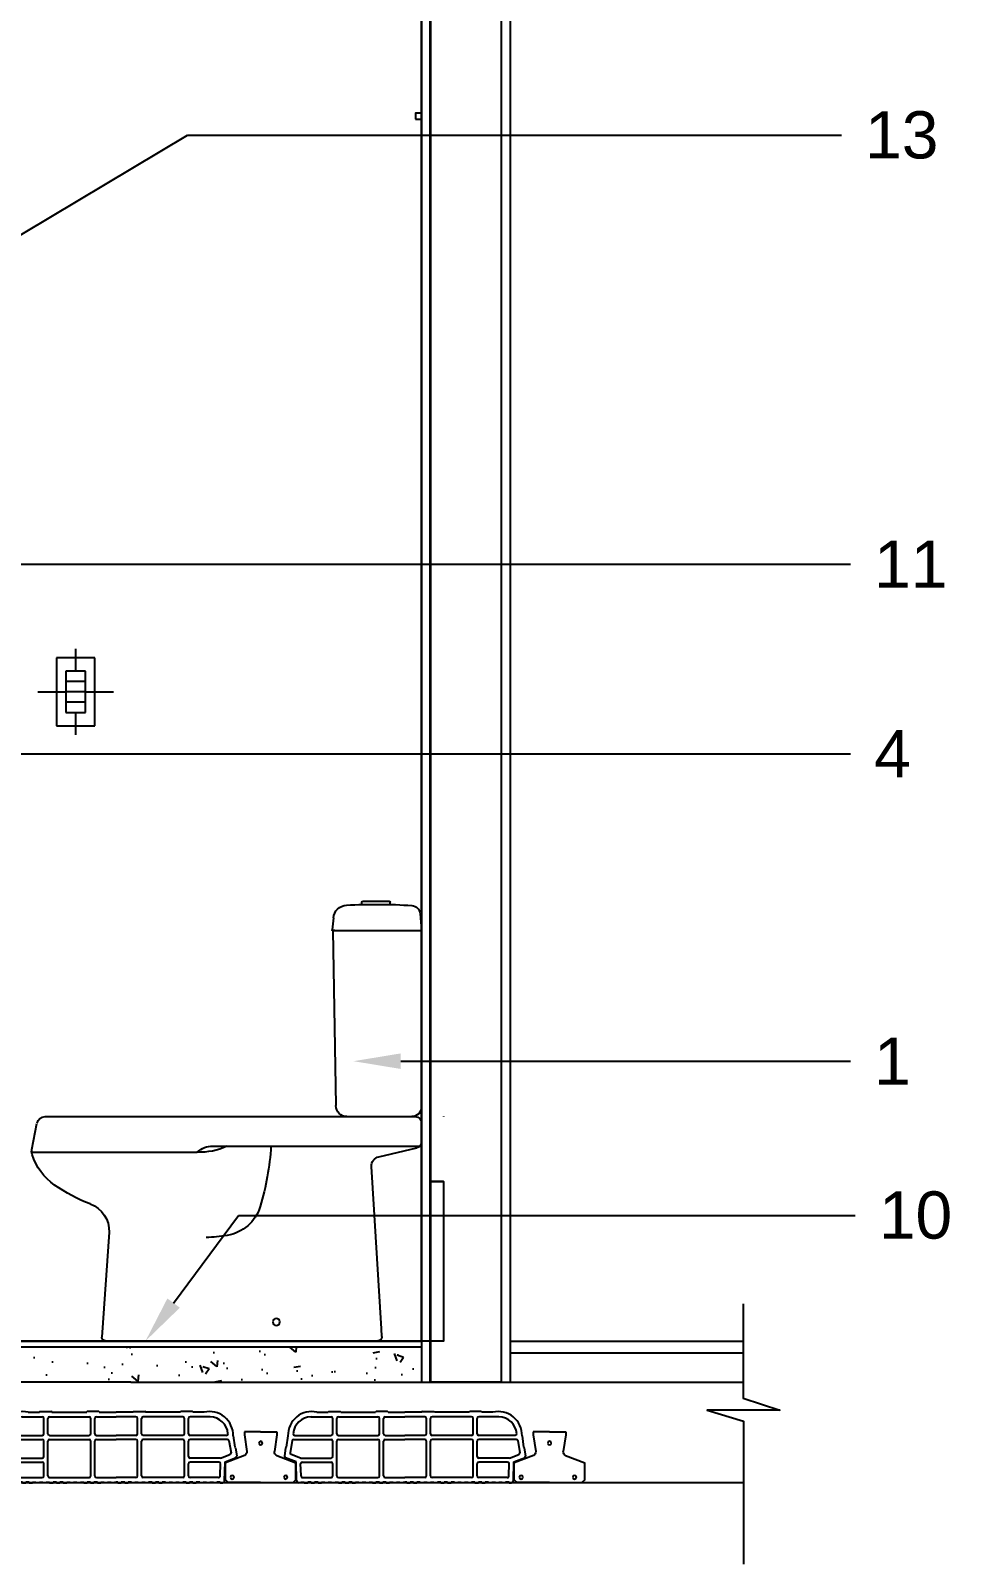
# Model space of a CAD drawing. Header units: metres. Extents: x 198 to 412, y -54 to 17.
# Drawn here: x 264.578 to 266.136, y -26.536 to -23.938 of the extents above; entities that cross this region are included whole.
import ezdxf
from ezdxf import colors
from ezdxf.entities.mleader import LeaderData, LeaderLine
from ezdxf.math import Vec2, Vec3

# ---------------------------------------------------------------- set-up
doc = ezdxf.new("R2010")
doc.units = ezdxf.units.M
doc.header["$LTSCALE"] = 10
doc.linetypes.add('HIDDEN', pattern=[0.375, 0.25, -0.125])
for name, color, linetype in [('02', 2, 'Continuous'), ('1_MUROS', 6, 'Continuous'), ('25-TXT', 2, 'Continuous'), ('A-MUROS', 6, 'Continuous'), ('A-PISOS', 1, 'Continuous'), ('A-Revoques', 1, 'Continuous'), ('A-TEXTOS', 2, 'Continuous'), ('Corte t', 2, 'Continuous'), ('ELECTRICIDAD-P-T', 8, 'HIDDEN'), ('HT-253', 253, 'Continuous'), ('Losa rap sapito', 251, 'Continuous'), ('piso', 1, 'Continuous'), ('Sanitarios', 2, 'Continuous'), ('TM-REVEST', 252, 'Continuous'), ('TM-REVOQUE', 2, 'Continuous')]:
    doc.layers.add(name, color=color, linetype=linetype)
doc.styles.add('ARIAL', font='arial.ttf')

# ---------------------------------------------------------------- blocks, each defined once
blk = doc.blocks.new('DADAAAA')
at = {"ltscale": 0.016707}
blk.add_line((536.6538, 11749.4111, 0), (536.6538, 11749.4144, 0), dxfattribs=at)
at = {"ltscale": 0.017205}
blk.add_line((536.7018, 11749.411, 0), (536.7018, 11749.4144, 0), dxfattribs=at)
at = {"ltscale": 0.143874}
blk.add_line((536.6031, 11749.3955, 0), (536.6008, 11749.3668, 0), dxfattribs=at)
at = {"ltscale": 0.102877}
blk.add_line((536.7503, 11749.3882, 0), (536.7523, 11749.3678, 0), dxfattribs=at)
for p, q in [((536.6008, 11749.0681, 0), (536.6008, 11749.3668, 0)), ((536.7514, 11749.3668, 0), (536.6008, 11749.3668, 0)), ((536.7514, 11749.3668, 0), (536.7462, 11749.0703, 0)), ((537.2387, 11749.0516, 0), (536.611, 11749.0516, 0)), ((536.7272, 11749.0517, 0), (536.6173, 11749.0517, 0)), ((536.9545, 11749.0016, 0), (536.6034, 11749.0016, 0)), ((537.261, 11748.9916, 0), (536.981, 11748.9916, 0)), ((536.6688, 11748.6919, 0), (536.6856, 11748.9671, 0)), ((537.1301, 11748.8556, 0), (537.1425, 11748.678, 0)), ((537.1365, 11748.6716, 0), (536.675, 11748.6716, 0))]:
    blk.add_line(p, q)
at = {"ltscale": 0.01772}
blk.add_line((536.7479, 11749.3668, 0), (536.7514, 11749.3668, 0), dxfattribs=at)
at = {"ltscale": 0.00015}
blk.add_line((536.7511, 11749.3567, 0), (536.7511, 11749.3567, 0), dxfattribs=at)
at = {"ltscale": 0.165352}
blk.add_line((536.601, 11749.0416, 0), (536.601, 11749.0085, 0), dxfattribs=at)
at = {"ltscale": 0.224859}
blk.add_line((537.2611, 11748.9961, 0), (537.2525, 11749.0402, 0), dxfattribs=at)
at = {"ltscale": 0.331632}
blk.add_line((536.6733, 11748.9837, 0), (536.6087, 11748.9988, 0), dxfattribs=at)
at = {"ltscale": 0.004861}
blk.add_line((537.2619, 11748.9916, 0), (537.261, 11748.9916, 0), dxfattribs=at)
at = {"ltscale": 0.023054}
blk.add_line((537.2619, 11748.9916, 0), (537.2611, 11748.9961, 0), dxfattribs=at)
at = {"ltscale": 0.064816}
blk.add_line((536.668, 11748.679, 0), (536.6688, 11748.6919, 0), dxfattribs=at)
blk.add_circle((536.847, 11748.7037, 0), 0.00591)
for centre, radius, start, end in [((536.6181, 11749.3941, 0), 0.015, 93.9281, 174.525), ((536.6763, 11748.5019, 0), 0.9093, 86.7422, 93.7394), ((536.6558, 11749.4144, 0), 0.002, 91.3801, 180), ((536.6778, 11748.5012, 0), 0.9155, 90, 91.3801), ((536.6778, 11748.5012, 0), 0.9155, 88.6199, 90), ((536.6998, 11749.4144, 0), 0.002, 0, 88.6199), ((536.7266, 11749.3859, 0), 0.0238, 5.5662, 86.7422), ((536.7514, 11749.3677, 0), 0.000878, 269.267, 4.8776), ((536.6173, 11749.0681, 0), 0.0164, 180, 270), ((536.7272, 11749.0707, 0), 0.019, 270, 358.933), ((536.611, 11749.0416, 0), 0.01, 90, 180), ((537.2387, 11749.0376, 0), 0.014, 11, 90), ((536.611, 11749.0085, 0), 0.01, 180, 256.8268), ((537.3051, 11749.0295, 0), 0.45, 183.5596, 196.8342), ((536.9749, 11749.0914, 0), 0.1, 243.9194, 273.4607), ((536.9545, 11748.9616, 0), 0.04, 48.5904, 90), ((537.1653, 11749.0176, 0), 0.1, 305.047, 342.3298), ((537.2434, 11748.9927, 0), 0.018, 342.3298, 11), ((536.6696, 11748.9681, 0), 0.016, 356.5, 76.8268), ((537.0648, 11749.1608, 0), 0.275, 290.7823, 305.047), ((536.9414, 11748.9195, 0), 0.07, 196.8342, 260.8672), ((537.1801, 11748.857, 0), 0.05, 110.7823, 181.6005), ((536.9779, 11749.1465, 0), 0.3, 260.8672, 267.7156), ((536.675, 11748.6786, 0), 0.007, 176.5, 270), ((537.1365, 11748.6776, 0), 0.006, 270, 4)]:
    blk.add_arc(centre, radius, start, end)
blk = doc.blocks.new('VIGUETA NUEVA')
at = {"layer": '02'}
for p, q in [((852.3054, 1549.6661), (852.2767, 1549.6661)), ((852.2767, 1549.6661), (852.2767, 1549.6611)), ((852.2767, 1549.6611), (852.2809, 1549.6312)), ((852.3054, 1549.6661), (852.3342, 1549.6661)), ((852.3342, 1549.6611), (852.3299, 1549.6312)), ((852.3342, 1549.6661), (852.3342, 1549.6611)), ((852.2769, 1549.6243), (852.2429, 1549.6111)), ((852.2429, 1549.5811), (852.2429, 1549.6111)), ((852.3339, 1549.6243), (852.3679, 1549.6111)), ((852.3679, 1549.5811), (852.3679, 1549.6111)), ((852.2429, 1549.5811), (852.2479, 1549.5761)), ((852.3054, 1549.5761), (852.2479, 1549.5761)), ((852.3054, 1549.5761), (852.3629, 1549.5761)), ((852.3679, 1549.5811), (852.3629, 1549.5761))]:
    blk.add_line(p, q, dxfattribs=at)
for centre, start, end in [((852.2739, 1549.6307), 294.8533, 4.4381), ((852.3369, 1549.6307), 175.5619, 245.1467)]:
    blk.add_arc(centre, 0.00704, start, end, dxfattribs=at)
blk = doc.blocks.new('VIGUETA NUEVA1')
at = {"layer": 'piso'}
for centre in [(0, -0.02), (-0.0444, -0.0805), (0.0504, -0.0805)]:
    blk.add_circle(centre, 0.00324, dxfattribs=at)
at = {"layer": '1_MUROS'}
blk.add_blockref('VIGUETA NUEVA', (-852.3054, -1549.6661), dxfattribs=at)
blk = doc.blocks.new('Losa rap zapito')
at = {"layer": 'Losa rap sapito'}
for p, q in [((283.7711, -291.7719), (283.8051, -291.7719)), ((283.7813, -291.7641), (283.8003, -291.7641)), ((283.8012, -291.7632), (283.8205, -291.7632)), ((283.808, -291.8006), (283.808, -291.7747)), ((283.8147, -291.8006), (283.8147, -291.7747)), ((283.8176, -291.7719), (283.8844, -291.7719)), ((283.8215, -291.7641), (283.8806, -291.7641)), ((283.9008, -291.7632), (283.8815, -291.7632)), ((283.8873, -291.8006), (283.8873, -291.7747)), ((283.8941, -291.8006), (283.8941, -291.7747)), ((283.897, -291.7719), (283.9304, -291.7719)), ((283.9018, -291.7641), (283.9304, -291.7641)), ((283.959, -291.7641), (283.9304, -291.7641)), ((283.9638, -291.7719), (283.9304, -291.7719)), ((283.9599, -291.7632), (283.9792, -291.7632)), ((283.9667, -291.8006), (283.9667, -291.7747)), ((283.9734, -291.8006), (283.9734, -291.7747)), ((284.0431, -291.7719), (283.9763, -291.7719)), ((284.0393, -291.7641), (283.9802, -291.7641)), ((284.0595, -291.7632), (284.0402, -291.7632)), ((284.046, -291.8006), (284.046, -291.7747)), ((284.0527, -291.8006), (284.0527, -291.7747)), ((284.0896, -291.7719), (284.0556, -291.7719)), ((284.0795, -291.7641), (284.0605, -291.7641)), ((283.732, -291.8042), (283.7293, -291.8235)), ((283.7437, -291.8035), (283.8051, -291.8035)), ((283.8176, -291.8035), (283.8844, -291.8035)), ((283.897, -291.8035), (283.9304, -291.8035)), ((283.9638, -291.8035), (283.9304, -291.8035)), ((284.0431, -291.8035), (283.9763, -291.8035)), ((284.117, -291.8035), (284.0556, -291.8035)), ((284.1287, -291.8042), (284.1314, -291.8235)), ((283.7282, -291.8243), (283.7262, -291.8386)), ((283.7394, -291.8124), (283.7357, -291.8329)), ((283.7422, -291.8103), (283.8051, -291.8103)), ((283.7534, -291.8103), (283.8051, -291.8103)), ((283.808, -291.8391), (283.808, -291.8132)), ((283.8147, -291.8721), (283.8147, -291.8132)), ((283.8176, -291.8103), (283.8844, -291.8103)), ((283.8873, -291.8721), (283.8873, -291.8132)), ((283.8941, -291.8721), (283.8941, -291.8132)), ((283.897, -291.8103), (283.9304, -291.8103)), ((283.9638, -291.8103), (283.9304, -291.8103)), ((283.9667, -291.8721), (283.9667, -291.8132)), ((283.9734, -291.8721), (283.9734, -291.8132)), ((284.0431, -291.8103), (283.9763, -291.8103)), ((284.046, -291.8721), (284.046, -291.8132)), ((284.0527, -291.8391), (284.0527, -291.8132)), ((284.1186, -291.8103), (284.0556, -291.8103)), ((284.1073, -291.8103), (284.0556, -291.8103)), ((284.1214, -291.8124), (284.125, -291.8329)), ((284.1325, -291.8243), (284.1346, -291.8386)), ((283.7459, -291.8484), (283.728, -291.8417)), ((283.7534, -291.842), (283.7376, -291.836)), ((283.7466, -291.8799), (283.7459, -291.8484)), ((283.7534, -291.842), (283.8051, -291.842)), ((283.7542, -291.8721), (283.7536, -291.851)), ((283.7565, -291.8487), (283.8051, -291.8487)), ((283.808, -291.8721), (283.808, -291.8516)), ((284.0527, -291.8721), (284.0527, -291.8516)), ((284.1073, -291.842), (284.0556, -291.842)), ((284.1043, -291.8487), (284.0556, -291.8487)), ((284.1066, -291.8721), (284.1071, -291.851)), ((284.1073, -291.842), (284.1232, -291.836)), ((284.1141, -291.8799), (284.1149, -291.8484)), ((284.1149, -291.8484), (284.1327, -291.8417)), ((283.7541, -291.8836), (283.7541, -291.8827)), ((283.7541, -291.8827), (283.7598, -291.8827)), ((283.7571, -291.8749), (283.8051, -291.8749)), ((283.7598, -291.8836), (283.7598, -291.8827)), ((283.7714, -291.8827), (283.7656, -291.8827)), ((283.7656, -291.8836), (283.7656, -291.8827)), ((283.7714, -291.8836), (283.7714, -291.8827)), ((283.7772, -291.8836), (283.7772, -291.8827)), ((283.783, -291.8827), (283.7772, -291.8827)), ((283.783, -291.8836), (283.783, -291.8827)), ((283.7887, -291.8836), (283.7887, -291.8827)), ((283.7887, -291.8827), (283.7945, -291.8827)), ((283.7945, -291.8836), (283.7945, -291.8827)), ((283.8003, -291.8827), (283.8061, -291.8827)), ((283.8003, -291.8836), (283.8003, -291.8827)), ((283.8061, -291.8836), (283.8061, -291.8827)), ((283.8119, -291.8827), (283.8176, -291.8827)), ((283.8119, -291.8836), (283.8119, -291.8827)), ((283.8119, -291.8827), (283.8176, -291.8827)), ((283.8176, -291.8749), (283.8844, -291.8749)), ((283.8176, -291.8836), (283.8176, -291.8827)), ((283.8292, -291.8827), (283.8234, -291.8827)), ((283.8234, -291.8836), (283.8234, -291.8827)), ((283.8292, -291.8836), (283.8292, -291.8827)), ((283.835, -291.8836), (283.835, -291.8827)), ((283.8408, -291.8827), (283.835, -291.8827)), ((283.8408, -291.8836), (283.8408, -291.8827)), ((283.8465, -291.8836), (283.8465, -291.8827)), ((283.8465, -291.8827), (283.8523, -291.8827)), ((283.8523, -291.8836), (283.8523, -291.8827)), ((283.8581, -291.8827), (283.8639, -291.8827)), ((283.8581, -291.8836), (283.8581, -291.8827)), ((283.8639, -291.8836), (283.8639, -291.8827)), ((283.8697, -291.8827), (283.8755, -291.8827)), ((283.8697, -291.8836), (283.8697, -291.8827)), ((283.8697, -291.8827), (283.8755, -291.8827)), ((283.8755, -291.8836), (283.8755, -291.8827)), ((283.887, -291.8827), (283.8812, -291.8827)), ((283.8812, -291.8836), (283.8812, -291.8827)), ((283.887, -291.8836), (283.887, -291.8827)), ((283.8928, -291.8836), (283.8928, -291.8827)), ((283.8986, -291.8827), (283.8928, -291.8827)), ((283.897, -291.8749), (283.9304, -291.8749)), ((283.8986, -291.8836), (283.8986, -291.8827)), ((283.9044, -291.8836), (283.9044, -291.8827)), ((283.9044, -291.8827), (283.9101, -291.8827)), ((283.9101, -291.8836), (283.9101, -291.8827)), ((283.9159, -291.8827), (283.9217, -291.8827)), ((283.9159, -291.8836), (283.9159, -291.8827)), ((283.9217, -291.8836), (283.9217, -291.8827)), ((283.9275, -291.8836), (283.9275, -291.8827)), ((283.9275, -291.8827), (283.9304, -291.8827)), ((283.9638, -291.8749), (283.9304, -291.8749)), ((283.9333, -291.8827), (283.9304, -291.8827)), ((283.9333, -291.8836), (283.9333, -291.8827)), ((283.9448, -291.8827), (283.939, -291.8827)), ((283.939, -291.8836), (283.939, -291.8827)), ((283.9448, -291.8836), (283.9448, -291.8827)), ((283.9506, -291.8836), (283.9506, -291.8827)), ((283.9564, -291.8827), (283.9506, -291.8827)), ((283.9564, -291.8836), (283.9564, -291.8827)), ((283.9622, -291.8836), (283.9622, -291.8827)), ((283.9622, -291.8827), (283.9679, -291.8827)), ((283.9679, -291.8836), (283.9679, -291.8827)), ((283.9737, -291.8827), (283.9795, -291.8827)), ((283.9737, -291.8836), (283.9737, -291.8827)), ((284.0431, -291.8749), (283.9763, -291.8749)), ((283.9795, -291.8836), (283.9795, -291.8827)), ((283.9911, -291.8827), (283.9853, -291.8827)), ((283.9853, -291.8836), (283.9853, -291.8827)), ((283.9911, -291.8827), (283.9853, -291.8827)), ((283.9911, -291.8836), (283.9911, -291.8827)), ((284.0026, -291.8827), (283.9968, -291.8827)), ((283.9968, -291.8836), (283.9968, -291.8827)), ((284.0026, -291.8836), (284.0026, -291.8827)), ((284.0084, -291.8836), (284.0084, -291.8827)), ((284.0142, -291.8827), (284.0084, -291.8827)), ((284.0142, -291.8836), (284.0142, -291.8827)), ((284.02, -291.8836), (284.02, -291.8827)), ((284.02, -291.8827), (284.0258, -291.8827)), ((284.0258, -291.8836), (284.0258, -291.8827)), ((284.0315, -291.8827), (284.0373, -291.8827)), ((284.0315, -291.8836), (284.0315, -291.8827)), ((284.0373, -291.8836), (284.0373, -291.8827)), ((284.0489, -291.8827), (284.0431, -291.8827)), ((284.0431, -291.8836), (284.0431, -291.8827)), ((284.0489, -291.8827), (284.0431, -291.8827)), ((284.0489, -291.8836), (284.0489, -291.8827)), ((284.0604, -291.8827), (284.0547, -291.8827)), ((284.0547, -291.8836), (284.0547, -291.8827)), ((284.1037, -291.8749), (284.0556, -291.8749)), ((284.0604, -291.8836), (284.0604, -291.8827)), ((284.0662, -291.8836), (284.0662, -291.8827)), ((284.072, -291.8827), (284.0662, -291.8827)), ((284.072, -291.8836), (284.072, -291.8827)), ((284.0778, -291.8836), (284.0778, -291.8827)), ((284.0778, -291.8827), (284.0836, -291.8827)), ((284.0836, -291.8836), (284.0836, -291.8827)), ((284.0893, -291.8827), (284.0951, -291.8827)), ((284.0893, -291.8836), (284.0893, -291.8827)), ((284.0951, -291.8836), (284.0951, -291.8827)), ((284.1009, -291.8836), (284.1009, -291.8827)), ((284.1067, -291.8827), (284.1009, -291.8827)), ((284.1067, -291.8836), (284.1067, -291.8827)), ((283.7541, -291.8836), (283.7504, -291.8836)), ((283.7541, -291.8836), (283.7516, -291.8836)), ((283.7541, -291.8836), (283.7516, -291.8836)), ((283.7598, -291.8836), (283.7656, -291.8836)), ((283.7714, -291.8836), (283.7772, -291.8836)), ((283.783, -291.8836), (283.7887, -291.8836)), ((283.8003, -291.8836), (283.7945, -291.8836)), ((283.8119, -291.8836), (283.8061, -291.8836)), ((283.8176, -291.8836), (283.8234, -291.8836)), ((283.8292, -291.8836), (283.835, -291.8836)), ((283.8408, -291.8836), (283.8465, -291.8836)), ((283.8581, -291.8836), (283.8523, -291.8836)), ((283.8697, -291.8836), (283.8639, -291.8836)), ((283.8755, -291.8836), (283.8812, -291.8836)), ((283.887, -291.8836), (283.8928, -291.8836)), ((283.8986, -291.8836), (283.9044, -291.8836)), ((283.9159, -291.8836), (283.9101, -291.8836)), ((283.9275, -291.8836), (283.9217, -291.8836)), ((283.9333, -291.8836), (283.939, -291.8836)), ((283.9448, -291.8836), (283.9506, -291.8836)), ((283.9622, -291.8836), (283.9564, -291.8836)), ((283.9737, -291.8836), (283.9679, -291.8836)), ((283.9853, -291.8836), (283.9795, -291.8836)), ((283.9911, -291.8836), (283.9968, -291.8836)), ((284.0026, -291.8836), (284.0084, -291.8836)), ((284.02, -291.8836), (284.0142, -291.8836)), ((284.0315, -291.8836), (284.0258, -291.8836)), ((284.0431, -291.8836), (284.0373, -291.8836)), ((284.0489, -291.8836), (284.0547, -291.8836)), ((284.0604, -291.8836), (284.0662, -291.8836)), ((284.0778, -291.8836), (284.072, -291.8836)), ((284.0893, -291.8836), (284.0836, -291.8836)), ((284.1009, -291.8836), (284.0951, -291.8836)), ((284.1067, -291.8836), (284.1092, -291.8836)), ((284.1067, -291.8836), (284.1092, -291.8836)), ((284.1067, -291.8836), (284.1103, -291.8836))]:
    blk.add_line(p, q, dxfattribs=at)
for centre, radius, start, end in [((283.7724, -291.8035), 0.0404, 77.2971, 181.0135), ((283.7724, -291.8035), 0.0317, 92.259, 174.7894), ((283.8012, -291.7641), 0.000963, 90, 180), ((283.8051, -291.7747), 0.00289, 0, 90), ((283.8176, -291.7747), 0.00289, 90, 180), ((283.8205, -291.7641), 0.000963, 0, 90), ((283.8815, -291.7641), 0.000963, 90, 180), ((283.8844, -291.7747), 0.00289, 0, 90), ((283.897, -291.7747), 0.00289, 90, 180), ((283.9008, -291.7641), 0.000963, 0, 90), ((283.9599, -291.7641), 0.000963, 90, 180), ((283.9638, -291.7747), 0.00289, 0, 90), ((283.9763, -291.7747), 0.00289, 90, 180), ((283.9792, -291.7641), 0.000963, 0, 90), ((284.0402, -291.7641), 0.000963, 90, 180), ((284.0431, -291.7747), 0.00289, 0, 90), ((284.0556, -291.7747), 0.00289, 90, 180), ((284.0595, -291.7641), 0.000963, 0, 90), ((284.0883, -291.8035), 0.0404, 358.9865, 102.7029), ((284.0883, -291.8035), 0.0317, 5.2106, 87.741), ((283.7437, -291.8006), 0.00289, 180.2316, 270), ((283.8051, -291.8006), 0.00289, 270, 0), ((283.8176, -291.8006), 0.00289, 180, 270), ((283.8844, -291.8006), 0.00289, 270, 0), ((283.897, -291.8006), 0.00289, 180, 270), ((283.9638, -291.8006), 0.00289, 270, 0), ((283.9763, -291.8006), 0.00289, 180, 270), ((284.0431, -291.8006), 0.00289, 270, 0), ((284.0556, -291.8006), 0.00289, 180, 270), ((284.117, -291.8006), 0.00289, 270, 359.7684), ((283.7292, -291.8244), 0.000963, 81.8699, 171.8699), ((283.7422, -291.8132), 0.00289, 90, 165.2593), ((283.8051, -291.8132), 0.00289, 0, 90), ((283.8176, -291.8132), 0.00289, 90, 180), ((283.8844, -291.8132), 0.00289, 0, 90), ((283.897, -291.8132), 0.00289, 90, 180), ((283.9638, -291.8132), 0.00289, 0, 90), ((283.9763, -291.8132), 0.00289, 90, 180), ((284.0431, -291.8132), 0.00289, 0, 90), ((284.0556, -291.8132), 0.00289, 90, 180), ((284.1186, -291.8132), 0.00289, 14.7407, 90), ((284.1316, -291.8244), 0.000963, 8.1301, 98.1301), ((283.729, -291.839), 0.00289, 171.8699, 249.444), ((283.7386, -291.8333), 0.00289, 171.8699, 249.444), ((283.7565, -291.8516), 0.00289, 90, 168.5947), ((283.8051, -291.8391), 0.00289, 270, 0), ((283.8051, -291.8516), 0.00289, 0, 90), ((284.0556, -291.8391), 0.00289, 180, 270), ((284.0556, -291.8516), 0.00289, 90, 180), ((284.1043, -291.8516), 0.00289, 11.4053, 90), ((284.1222, -291.8333), 0.00289, 290.556, 8.1301), ((284.1317, -291.839), 0.00289, 290.556, 8.1301), ((283.7505, -291.8797), 0.0039, 182.4799, 268.1248), ((283.7571, -291.8721), 0.00289, 180, 271.41), ((283.8051, -291.8721), 0.00289, 270, 0), ((283.8176, -291.8721), 0.00289, 180, 270), ((283.8844, -291.8721), 0.00289, 270, 0), ((283.897, -291.8721), 0.00289, 180, 270), ((283.9638, -291.8721), 0.00289, 270, 0), ((283.9763, -291.8721), 0.00289, 180, 270), ((284.0431, -291.8721), 0.00289, 270, 0), ((284.0556, -291.8721), 0.00289, 180, 270), ((284.1037, -291.8721), 0.00289, 268.59, 0), ((284.1102, -291.8797), 0.0039, 271.8752, 357.5201)]:
    blk.add_arc(centre, radius, start, end, dxfattribs=at)
blk = doc.blocks.new('ELEC-PUNTO')
at = {"layer": 'ELECTRICIDAD-P-T', "ltscale": 0.05}
for p, q in [((0, 0.1014), (0, 0.0543)), ((-0.0179, 0.0543), (-0.0179, 0.0207)), ((-0.0007, 0.0543), (-0.0007, 0.0207)), ((0.0171, 0.0543), (0.0171, 0.0207)), ((-0.073, 0.0375), (-0.035, 0.0375)), ((0.035, 0.0375), (0.073, 0.0375)), ((0, 0.0207), (0, -0.0264))]:
    blk.add_line(p, q, dxfattribs=at)
for points in [[(-0.0575, 0.07), (0.0575, 0.07), (0.0575, 0.005), (-0.0575, 0.005)], [(-0.035, 0.0543), (0.035, 0.0543), (0.035, 0.0207), (-0.035, 0.0207)]]:
    blk.add_lwpolyline(points, close=True, dxfattribs=at)

msp = doc.modelspace()

# ---------------------------------------------------------------- hatches: boundary and pattern name
at = {"layer": 'HT-253'}
h = msp.add_hatch(dxfattribs=at)
h.set_pattern_fill('AR-CONC', color=256, scale=0.0007, angle=90)
h.set_pattern_definition([(140, (-292.3143, -11797.42459), (0.0111573599, 0.1275292683), [0.013335, -0.146685]), (85, (-292.3143, -11797.42459), (-0.1337397917, -0.024670395), [0.010668, -0.1173484089]), (190.4514447, (-292.31337, -11797.41396), (-0.1225824263, 0.102858873), [0.0113330062, -0.1246631712]), (136.1842, (-292.34986, -11797.42459), (0.0294296296, 0.1897553286), [0.0200025, -0.2200275]), (186.6355576, (-292.34741, -11797.40878), (-0.1731982872, 0.1661828938), [0.0169995162, -0.1869949257]), (81.1841512, (-292.34986, -11797.4246), (-0.1731982872, 0.166182894), [0.016001977, -0.1760218123]), (111, (-292.34097, -11797.40681), (0.0715856387, 0.1061300739), [0.013335, -0.146685]), (56, (-292.34097, -11797.40681), (-0.1289315763, 0.0432614198), [0.010668, -0.117348]), (161.451445, (-292.33501, -11797.39797), (-0.0573459382, 0.1493914935), [0.0113330062, -0.1246629563]), (127.5, (-292.3143, -11797.42459), (-0.05918852721, 0.00216202228), [0, -0.1159256, 0, -0.119126, 0, -0.1177925]), (97.5, (-292.3143, -11797.42459), (-0.07012640237, 0.04677376376), [0, -0.0679196, 0, -0.1132586, 0, -0.0448945]), (57.5, (-292.3143, -11797.46424), (0.0040101208, 0.09491341662), [0, -0.04445, 0, -0.138684, 0, -0.184023]), (47.5, (-292.3143, -11797.48202), (-0.0177985437, 0.10369042697), [0, -0.057785, 0, -0.0921004, 0, -0.130683])])
h.paths.add_polyline_path([(265.2402, -26.1677), (263.4828, -26.1677), (263.4828, -26.1877), (263.4828, -26.1977), (262.7694, -26.1977), (262.7694, -26.2277), (263.9892, -26.2277), (264.1892, -26.2277), (265.2402, -26.2277)])

# ---------------------------------------------------------------- linework, layer by layer
at = {"color": 2}
for p, q in [((265.2402, -26.1577), (263.657, -26.1577)), ((265.3902, -26.1577), (265.7851, -26.1577))]:
    msp.add_line(p, q, dxfattribs=at)
at = {"color": 5}
for p, q in [((264.7477, -26.2277), (264.5477, -26.2277)), ((264.7477, -26.2277), (265.7851, -26.2277)), ((265.7856, -26.3977), (262.6643, -26.3977))]:
    msp.add_line(p, q, dxfattribs=at)
at = {"layer": '02', "color": 3}
msp.add_lwpolyline([(265.7851, -26.095), (265.7851, -26.2543), (265.8475, -26.2751), (265.7243, -26.2751), (265.7856, -26.2937), (265.7856, -26.536)], dxfattribs=at)
at = {"layer": 'A-MUROS'}
msp.add_line((265.2552, -22.8277), (265.2552, -26.2277), dxfattribs=at)
msp.add_lwpolyline([(265.2549, -26.2277), (265.2549, -22.8277), (265.3752, -22.8277), (265.3752, -26.2277), (265.2549, -26.2277)], close=True, dxfattribs=at)
at = {"layer": 'A-PISOS'}
msp.add_line((265.3902, -26.1777), (265.7851, -26.1777), dxfattribs=at)
for points in [[(262.7594, -26.1877), (263.657, -26.1877), (263.657, -26.1577), (265.2402, -26.1577)], [(262.7596, -26.1977), (263.657, -26.1977), (263.657, -26.1677), (265.2402, -26.1677)]]:
    msp.add_lwpolyline(points, dxfattribs=at)
at = {"layer": 'A-Revoques'}
for p, q in [((265.2402, -22.8277), (265.2402, -26.2277)), ((265.2402, -22.8277), (265.2402, -26.2277)), ((265.3902, -22.8277), (265.3902, -26.2277))]:
    msp.add_line(p, q, dxfattribs=at)
at = {"layer": 'TM-REVEST'}
msp.add_lwpolyline([(265.2302, -24.0877), (265.2402, -24.0877), (265.2402, -24.0777), (265.2302, -24.0777)], close=True, dxfattribs=at)
for points in [[(265.2775, -25.7776), (265.2775, -25.7777)], [(265.2544, -25.8877), (265.2775, -25.8877), (265.2775, -26.1577), (264.6778, -26.1577)], [(265.2775, -25.8877), (265.2544, -25.8877)]]:
    msp.add_lwpolyline(points, dxfattribs=at)
at = {"layer": 'TM-REVOQUE'}
msp.add_line((265.2402, -26.1577), (265.2402, -22.8277), dxfattribs=at)
msp.add_lwpolyline([(265.2402, -22.8277), (265.2402, -26.1877)], dxfattribs=at)

# ---------------------------------------------------------------- block references
at = {"layer": '25-TXT', "xscale": -1, "rotation": 90}
msp.add_blockref('ELEC-PUNTO', (264.6916, -25.0581), dxfattribs=at)
at = {"layer": 'A-MUROS'}
for p in [(-19.2076, 265.4859), (-18.7182, 265.4859)]:
    msp.add_blockref('Losa rap zapito', p, dxfattribs=at)
at = {"layer": 'Corte t', "xscale": -0.9559179682510148, "yscale": 0.9559179682510148, "zscale": 0.9559179682510148}
for p in [(264.9676, -26.3116), (265.4571, -26.3116)]:
    msp.add_blockref('VIGUETA NUEVA1', p, dxfattribs=at)
at = {"layer": 'Sanitarios', "xscale": -1}
msp.add_blockref('DADAAAA', (801.8411, -11774.8292, 0), dxfattribs=at)

# ---------------------------------------------------------------- leaders
at = {"layer": 'A-TEXTOS'}
ml = msp.add_multileader_mtext('Standard', dxfattribs=at)
ml.set_content('13', color=256, style='ARIAL')
ml.set_leader_properties(color=1)
ml.build(insert=Vec2(0, 0))
ml.multileader.update_dxf_attribs({"has_text_frame": 1, "arrow_head_size": 0.08, "scale": 0.02})
ctx = ml.context
ctx.base_point, ctx.scale, ctx.char_height, ctx.arrow_head_size, ctx.landing_gap_size, ctx.plane_origin = Vec3(265.9533, -23.8089, 0), 0.02, 0.08, 0.08, 0.04, Vec3(264.6859, -23.8089, 0)
notes = []
notes.append((ctx, [(0, (1, 1, 0), (263.7346, -23.8089, 0), (1, 0), 2.2187, [(0, [(263.2915, -24.0477, 0)], 0, [])])]))
ctx.mtext.insert, ctx.mtext.width, ctx.mtext.flow_direction = Vec3(265.9933, -23.7681, 0), 0.029468, 5
ml = msp.add_multileader_mtext('Standard', dxfattribs=at)
ml.set_content('13', color=256, style='ARIAL')
ml.set_leader_properties(color=1)
ml.build(insert=Vec2(0, 0))
ml.multileader.update_dxf_attribs({"has_text_frame": 1, "arrow_head_size": 0.08, "scale": 0.02})
ctx = ml.context
ctx.base_point, ctx.scale, ctx.char_height, ctx.arrow_head_size, ctx.landing_gap_size, ctx.plane_origin = Vec3(265.9519, -24.1152, 0), 0.02, 0.08, 0.08, 0.04, Vec3(264.6859, -24.1152, 0)
notes.append((ctx, [(0, (1, 1, 0), (264.8439, -24.1152, 0), (1, 0), 1.1081, [(0, [(263.9663, -24.6387, 0)], 0, [])])]))
ctx.mtext.insert, ctx.mtext.width, ctx.mtext.flow_direction = Vec3(265.9919, -24.0745, 0), 0.029468, 5
ml = msp.add_multileader_mtext('Standard', dxfattribs=at)
ml.set_content('11', color=256, style='ARIAL')
ml.set_leader_properties(color=1)
ml.build(insert=Vec2(0, 0))
ml.multileader.update_dxf_attribs({"has_text_frame": 1, "arrow_head_size": 0.08, "scale": 0.02})
ctx = ml.context
ctx.base_point, ctx.scale, ctx.char_height, ctx.arrow_head_size, ctx.landing_gap_size, ctx.plane_origin = Vec3(265.9672, -24.8417, 0), 0.02, 0.08, 0.08, 0.04, Vec3(263.3638, -24.8417, 0)
notes.append((ctx, [(0, (1, 1, 0), (265.6876, -24.8417, 0), (1, 0), 0.2796, [(0, [(263.2849, -24.8417, 0)], 0, [])])]))
ctx.mtext.insert, ctx.mtext.flow_direction = Vec3(266.0072, -24.8017, 0), 5
ml = msp.add_multileader_mtext('Standard', dxfattribs=at)
ml.set_content('4', color=256, style='ARIAL')
ml.set_leader_properties(color=1)
ml.build(insert=Vec2(0, 0))
ml.multileader.update_dxf_attribs({"has_text_frame": 1, "arrow_head_size": 0.08, "scale": 0.02})
ctx = ml.context
ctx.base_point, ctx.scale, ctx.char_height, ctx.arrow_head_size, ctx.landing_gap_size, ctx.plane_origin = Vec3(265.9672, -25.1629, 0), 0.02, 0.08, 0.08, 0.04, Vec3(263.3638, -25.1629, 0)
notes.append((ctx, [(0, (1, 1, 0), (265.6876, -25.1629, 0), (1, 0), 0.2796, [(0, [(263.2849, -25.1629, 0)], 0, [])])]))
ctx.mtext.insert, ctx.mtext.flow_direction = Vec3(266.0072, -25.1229, 0), 5
ml = msp.add_multileader_mtext('Standard', dxfattribs=at)
ml.set_content('1', color=256, style='ARIAL')
ml.set_leader_properties(color=1)
ml.build(insert=Vec2(0, 0))
ml.multileader.update_dxf_attribs({"has_text_frame": 1, "arrow_head_size": 0.08, "scale": 0.02})
ctx = ml.context
ctx.base_point, ctx.scale, ctx.char_height, ctx.arrow_head_size, ctx.landing_gap_size, ctx.plane_origin = Vec3(265.9672, -25.6837, 0), 0.02, 0.08, 0.08, 0.04, Vec3(263.3638, -25.6837, 0)
notes.append((ctx, [(0, (1, 1, 0), (265.6876, -25.6837, 0), (1, 0), 0.2796, [(0, [(265.1249, -25.6837, 0)], 0, [])])]))
ctx.mtext.insert, ctx.mtext.flow_direction = Vec3(266.0072, -25.6437, 0), 5
ml = msp.add_multileader_mtext('Standard', dxfattribs=at)
ml.set_content('10', color=256, style='ARIAL')
ml.set_leader_properties(color=1)
ml.build(insert=Vec2(0, 0))
ml.multileader.update_dxf_attribs({"has_text_frame": 1, "dogleg_length": 41.7645, "arrow_head_size": 0.08, "scale": 0.02})
ctx = ml.context
ctx.base_point, ctx.scale, ctx.char_height, ctx.arrow_head_size, ctx.landing_gap_size, ctx.plane_origin = Vec3(265.9752, -25.945, 0), 0.02, 0.08, 0.08, 0.04, Vec3(263.9649, -25.925, 0)
notes.append((ctx, [(0, (1, 1, 0), (264.9302, -25.945, 0), (1, 0), 1.045, [(0, [(264.7725, -26.1577, 0)], 0, [])])]))
ctx.mtext.insert, ctx.mtext.flow_direction = Vec3(266.0152, -25.9043, 0), 5
for ctx, leaders in notes:
    for number, flags, end, landing, length, lines in leaders:
        leader = LeaderData()
        leader.index, (leader.has_last_leader_line, leader.has_dogleg_vector, leader.attachment_direction) = number, flags
        leader.last_leader_point, leader.dogleg_vector, leader.dogleg_length = Vec3(end), Vec3(landing), length
        for number, points, colour, breaks in lines:
            line = LeaderLine()
            line.index, line.vertices, line.color, line.breaks = number, Vec3.list(points), colors.encode_raw_color(colour), breaks
            leader.lines.append(line)
        ctx.leaders.append(leader)

doc.saveas('drawing.dxf')
